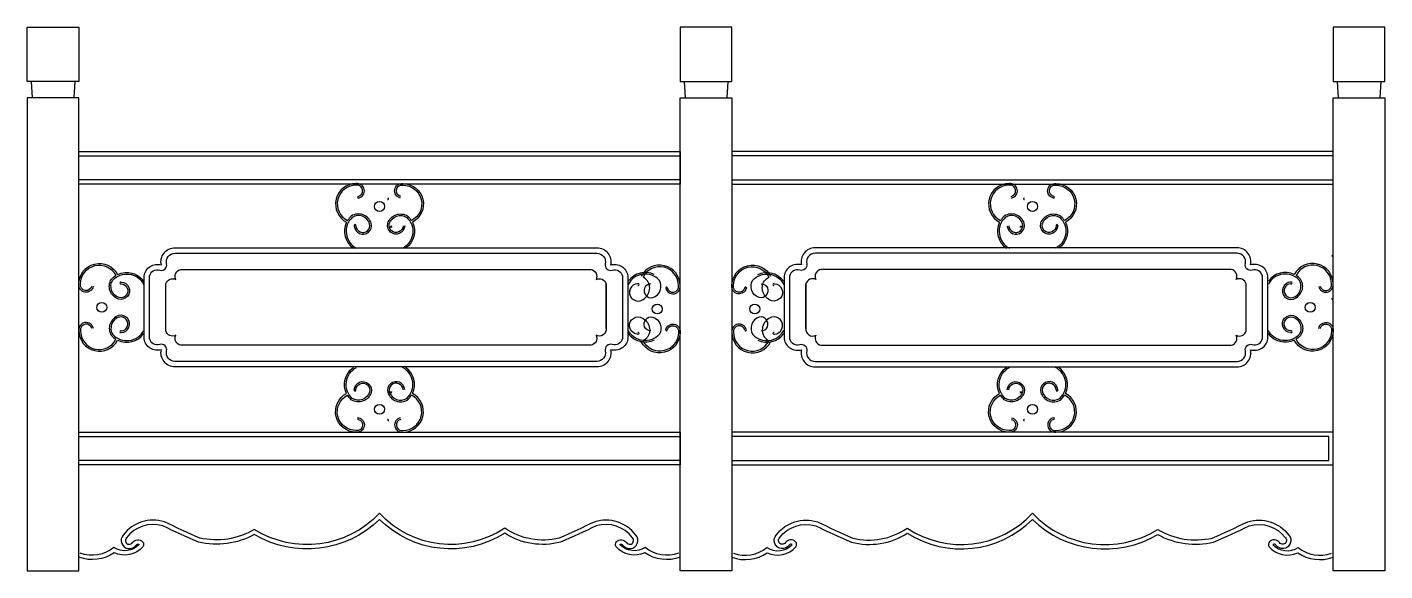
# Model space of a CAD drawing. Extents: x 88 to 2583, y 5610 to 6610.
import ezdxf

# ---------------------------------------------------------------- set-up
doc = ezdxf.new("R2010")
doc.units = 0
doc.header["$LTSCALE"] = 0.85
doc.header["$MEASUREMENT"] = 0
for name, color, linetype in [('3', 3, 'CONTINUOUS'), ('4', 4, 'CONTINUOUS'), ('7', 7, 'CONTINUOUS')]:
    doc.layers.add(name, color=color, linetype=linetype)

msp = doc.modelspace()

# ---------------------------------------------------------------- linework, layer by layer
at = {"layer": '3'}
for points in [[(183.2, 6373.5), (1288.2, 6373.5), (1288.2, 6329.5), (183.2, 6329.5)], [(2488.2, 6373.5), (1383.2, 6373.5), (1383.2, 6329.5), (2488.2, 6329.5)], [(183.2, 5857.3), (1288.2, 5857.3), (1288.2, 5813.3), (183.2, 5813.3)], [(2480.2, 5857.3), (1383.2, 5857.3), (1383.2, 5813.3), (2480.2, 5813.3)]]:
    msp.add_lwpolyline(points, close=True, dxfattribs=at)
for points in [[(697.1, 6296, 0.960959), (692.7, 6322.6, 0.782329), (675.2, 6251.3)], [(696.5, 6299, 0.968963), (692.9, 6319.6, 0.794807), (677, 6254.5)], [(774.2, 6296, -0.960959), (778.6, 6322.6, -0.782329), (796.1, 6251.3)], [(774.9, 6299, -0.968963), (778.4, 6319.6, -0.794807), (794.4, 6254.5)], [(1897.1, 6296, 0.960959), (1892.7, 6322.6, 0.782329), (1875.3, 6251.3)], [(1896.5, 6299, 0.968963), (1892.9, 6319.6, 0.794807), (1877, 6254.5)], [(1974.3, 6296, -0.960959), (1978.7, 6322.6, -0.782329), (1996.1, 6251.3)], [(1974.9, 6299, -0.968963), (1978.5, 6319.6, -0.794807), (1994.4, 6254.5)], [(692.3, 6244.7, 1.108557), (717.6, 6248.7, 0.4899), (685.7, 6260.4, 0.520747), (693.4, 6203.6)], [(689.3, 6244.6, 1.11126), (720.5, 6249.5, 0.494423), (683.8, 6262.8, 0.07144), (677, 6254.5)], [(782, 6244.6, -1.11126), (750.9, 6249.5, -0.494423), (787.5, 6262.8, -0.07144), (794.4, 6254.5)], [(779, 6244.7, -1.108557), (753.7, 6248.7, -0.4899), (785.7, 6260.4, -0.520747), (778, 6203.6)], [(1892.3, 6244.7, 1.108557), (1917.6, 6248.7, 0.4899), (1885.7, 6260.4, 0.520747), (1893.4, 6203.6)], [(1889.3, 6244.6, 1.11126), (1920.5, 6249.5, 0.494423), (1883.9, 6262.8, 0.07144), (1877, 6254.5)], [(1982.1, 6244.6, -1.11126), (1950.9, 6249.5, -0.494423), (1987.5, 6262.8, -0.07144), (1994.4, 6254.5)], [(1979.1, 6244.7, -1.108557), (1953.8, 6248.7, -0.4899), (1985.7, 6260.4, -0.520747), (1978, 6203.6)], [(675.2, 6251.3, 0.368413), (687.6, 6203.6)], [(796.1, 6251.3, -0.368413), (783.7, 6203.6)], [(1875.3, 6251.3, 0.368413), (1887.6, 6203.6)], [(1996.1, 6251.3, -0.368413), (1983.8, 6203.6)], [(209.8, 6133.5, -0.960959), (183.2, 6137.9, -0.782329), (254.5, 6155.3)], [(206.8, 6134.1, -0.968963), (186.2, 6137.7, -0.794807), (251.4, 6153.6)], [(1152, 6056.2, -0.607443), (1133.7, 6043.5, -0.50683), (1124.4, 6025.3), (370.7, 6025.3, -0.50683), (361.4, 6043.5, -0.475128), (343.1, 6051.6), (343.1, 6138.2, -0.475128), (361.4, 6146.2, -0.50683), (370.7, 6164.5), (1124.4, 6164.5, -0.50683), (1133.7, 6146.2, -0.475128), (1152, 6138.2), (1152, 6056.2), (1152, 6138.2)], [(1261.6, 6130.5, 0.960959), (1288.2, 6134.9, 0.782329), (1216.8, 6152.3)], [(1264.5, 6131.1, 0.968963), (1285.2, 6134.7, 0.794807), (1220, 6150.6)], [(1409.8, 6130.5, -0.960959), (1383.2, 6134.9, -0.782329), (1454.5, 6152.3)], [(1406.9, 6131.1, -0.968963), (1386.2, 6134.7, -0.794807), (1451.4, 6150.6)], [(1519.3, 6056.2, 0.607443), (1537.6, 6043.5, 0.50683), (1546.9, 6025.3), (2300.7, 6025.3, 0.50683), (2310, 6043.5, 0.475128), (2328.3, 6051.6), (2328.3, 6138.2, 0.475128), (2310, 6146.2, 0.50683), (2300.7, 6164.5), (1546.9, 6164.5, 0.50683), (1537.6, 6146.2, 0.475128), (1519.3, 6138.2), (1519.3, 6056.2), (1519.3, 6138.2)], [(2461.6, 6133.5, 0.960959), (2488.2, 6137.9, 0.782329), (2416.8, 6155.3)], [(2464.5, 6134.1, 0.968963), (2485.2, 6137.7, 0.794807), (2420, 6153.6)], [(261.2, 6141.3, -1.11126), (256.3, 6110.1, -0.494423), (243, 6146.7, -0.07144), (251.4, 6153.6)], [(261.1, 6138.3, -1.108557), (257.1, 6113, -0.4899), (245.4, 6144.9, -0.520747), (302.2, 6137.2)], [(254.5, 6155.3, -0.368413), (302.2, 6143)], [(1240.6, 6155.3, 0.368413), (1192.9, 6143)], [(1234, 6138.3, 1.108557), (1238, 6113, 0.4899), (1249.7, 6144.9, 0.520747), (1192.9, 6137.2)], [(1210.1, 6138.3, 1.11126), (1215, 6107.1, 0.494423), (1228.3, 6143.7, 0.07144), (1220, 6150.6)], [(1437.3, 6138.3, -1.108557), (1433.4, 6113, -0.4899), (1421.7, 6144.9, -0.520747), (1478.5, 6137.2)], [(1430.8, 6155.3, -0.368413), (1478.5, 6143)], [(1461.3, 6138.3, -1.11126), (1456.3, 6107.1, -0.494423), (1443, 6143.7, -0.07144), (1451.4, 6150.6)], [(2416.8, 6155.3, 0.368413), (2369.1, 6143)], [(2410.3, 6138.3, 1.108557), (2414.2, 6113, 0.4899), (2425.9, 6144.9, 0.520747), (2369.1, 6137.2)], [(2410.1, 6141.3, 1.11126), (2415.1, 6110.1, 0.494423), (2428.3, 6146.7, 0.07144), (2420, 6153.6)], [(209.8, 6056.3, 0.960959), (183.2, 6051.9, 0.782329), (254.5, 6034.5)], [(206.8, 6055.7, 0.968963), (186.2, 6052.1, 0.794807), (251.4, 6036.2)], [(261.2, 6048.5, 1.11126), (256.3, 6079.7, 0.494423), (243, 6043.1, 0.07144), (251.4, 6036.2)], [(261.1, 6051.5, 1.108557), (257.1, 6076.8, 0.4899), (245.4, 6044.9, 0.520747), (302.2, 6052.6)], [(1234, 6051.5, -1.108557), (1238, 6076.8, -0.4899), (1249.7, 6044.9, -0.520747), (1192.9, 6052.6)], [(1210.1, 6045.5, -1.11126), (1215, 6076.7, -0.494423), (1228.3, 6040.1, -0.07144), (1220, 6033.2)], [(1261.6, 6053.3, -0.960959), (1288.2, 6048.9, -0.782329), (1216.8, 6031.5)], [(1409.8, 6053.3, 0.960959), (1383.2, 6048.9, 0.782329), (1454.5, 6031.5)], [(1437.3, 6051.5, 1.108557), (1433.4, 6076.8, 0.4899), (1421.7, 6044.9, 0.520747), (1478.5, 6052.6)], [(1461.3, 6045.5, 1.11126), (1456.3, 6076.7, 0.494423), (1443, 6040.1, 0.07144), (1451.4, 6033.2)], [(2410.3, 6051.5, -1.108557), (2414.2, 6076.8, -0.4899), (2425.9, 6044.9, -0.520747), (2369.1, 6052.6)], [(2410.1, 6048.5, -1.11126), (2415.1, 6079.7, -0.494423), (2428.3, 6043.1, -0.07144), (2420, 6036.2)], [(2461.6, 6056.3, -0.960959), (2488.2, 6051.9, -0.782329), (2416.8, 6034.5)], [(2464.5, 6055.7, -0.968963), (2485.2, 6052.1, -0.794807), (2420, 6036.2)], [(254.5, 6034.5, 0.368413), (302.2, 6046.8)], [(1240.6, 6034.5, -0.368413), (1192.9, 6046.8)], [(1264.5, 6052.7, -0.968963), (1285.2, 6049.1, -0.794807), (1220, 6033.2)], [(1406.9, 6052.7, 0.968963), (1386.2, 6049.1, 0.794807), (1451.4, 6033.2)], [(1430.8, 6034.5, 0.368413), (1478.5, 6046.8)], [(2416.8, 6034.5, -0.368413), (2369.1, 6046.8)], [(675.2, 5936.6, -0.368413), (687.6, 5984.3)], [(692.3, 5943.2, -1.108557), (717.6, 5939.2, -0.4899), (685.7, 5927.5, -0.520747), (693.4, 5984.3)], [(779, 5943.2, 1.108557), (753.7, 5939.2, 0.4899), (785.7, 5927.5, 0.520747), (778, 5984.3)], [(796.1, 5936.6, 0.368413), (783.7, 5984.3)], [(1875.3, 5936.6, -0.368413), (1887.6, 5984.3)], [(1892.3, 5943.2, -1.108557), (1917.6, 5939.2, -0.4899), (1885.7, 5927.5, -0.520747), (1893.4, 5984.3)], [(1979.1, 5943.2, 1.108557), (1953.8, 5939.2, 0.4899), (1985.7, 5927.5, 0.520747), (1978, 5984.3)], [(1996.1, 5936.6, 0.368413), (1983.8, 5984.3)], [(689.3, 5943.3, -1.11126), (720.5, 5938.4, -0.494423), (683.8, 5925.1, -0.07144), (677, 5933.4)], [(782, 5943.3, 1.11126), (750.9, 5938.4, 0.494423), (787.5, 5925.1, 0.07144), (794.4, 5933.4)], [(1889.3, 5943.3, -1.11126), (1920.5, 5938.4, -0.494423), (1883.9, 5925.1, -0.07144), (1877, 5933.4)], [(1982.1, 5943.3, 1.11126), (1950.9, 5938.4, 0.494423), (1987.5, 5925.1, 0.07144), (1994.4, 5933.4)], [(697.1, 5891.8, -0.960959), (692.7, 5865.3, -0.782329), (675.2, 5936.6)], [(696.5, 5888.9, -0.968963), (692.9, 5868.3, -0.794807), (677, 5933.4)], [(774.2, 5891.8, 0.960959), (778.6, 5865.3, 0.782329), (796.1, 5936.6)], [(774.9, 5888.9, 0.968963), (778.4, 5868.3, 0.794807), (794.4, 5933.4)], [(1897.1, 5891.8, -0.960959), (1892.7, 5865.3, -0.782329), (1875.3, 5936.6)], [(1896.5, 5888.9, -0.968963), (1892.9, 5868.3, -0.794807), (1877, 5933.4)], [(1974.3, 5891.8, 0.960959), (1978.7, 5865.3, 0.782329), (1996.1, 5936.6)], [(1974.9, 5888.9, 0.968963), (1978.5, 5868.3, 0.794807), (1994.4, 5933.4)], [(1285.4, 5642.8, -0.265836), (1223.8, 5653.1, -0.363964), (1177.4, 5658.7, -0.372518), (1183, 5657.5, 1.062451), (1206.6, 5676.1, 0.317538), (1131.1, 5700.5, -0.00916), (1066, 5670.7, -0.219209), (965.9, 5689, -0.371924), (735.7, 5716.4, -0.360477), (505.6, 5686.5, -0.195263), (405.3, 5670.7, -0.009149), (340.3, 5700.5, 0.317538), (264.8, 5676.1, 1.062451), (288.3, 5657.5, -0.372581), (293.9, 5658.7, -0.364372), (247.6, 5653.1, -0.265852), (185.9, 5642.8, -0.265852)], [(1386, 5642.8, 0.265836), (1447.6, 5653.1, 0.363964), (1493.9, 5658.7, 0.372518), (1488.3, 5657.5, -1.062451), (1464.8, 5676.1, -0.317538), (1540.3, 5700.5, 0.00916), (1605.4, 5670.7, 0.219209), (1705.4, 5689, 0.371924), (1935.6, 5716.4, 0.360477), (2165.8, 5686.5, 0.195263), (2266.1, 5670.7, 0.009149), (2331.1, 5700.5, -0.317538), (2406.6, 5676.1, -1.062451), (2383.1, 5657.5, 0.372581), (2377.5, 5658.7, 0.364372), (2423.8, 5653.1, 0.265852), (2485.4, 5642.8, 0.265852)]]:
    msp.add_lwpolyline(points, format="xyb", dxfattribs=at)
for points in [[(1135.2, 6194.5, -0.483938), (1150.6, 6175.1, 0.581019), (1163.3, 6163.2, -0.445287), (1182, 6152.1), (1182, 6037.7, -0.445287), (1163.3, 6026.5, 0.581123), (1150.6, 6014.7, -0.484156), (1135.2, 5995.3), (359.9, 5995.3, -0.483938), (344.5, 6014.7, 0.581019), (331.8, 6026.5, -0.445287), (313.1, 6037.7), (313.1, 6152.1, -0.445287), (331.8, 6163.2, 0.581019), (344.5, 6175.1, -0.484751), (359.9, 6194.5)], [(1536.1, 6194.5, 0.483938), (1520.8, 6175.1, -0.581019), (1508.1, 6163.2, 0.445287), (1489.3, 6152.1), (1489.3, 6037.7, 0.445287), (1508.1, 6026.5, -0.581123), (1520.8, 6014.7, 0.484156), (1536.1, 5995.3), (2311.5, 5995.3, 0.483938), (2326.8, 6014.7, -0.581019), (2339.5, 6026.5, 0.445287), (2358.3, 6037.7), (2358.3, 6152.1, 0.445287), (2339.5, 6163.2, -0.581019), (2326.8, 6175.1, 0.484751), (2311.5, 6194.5)]]:
    msp.add_lwpolyline(points, format="xyb", close=True, dxfattribs=at)
for centre in [(735.7, 6280.5), (1935.7, 6280.5), (225.3, 6094.9), (1246, 6091.9), (1425.3, 6091.9), (2446, 6094.9), (735.7, 5907.4), (1935.7, 5907.4)]:
    msp.add_circle(centre, 9.13, dxfattribs=at)
for centre, radius, start, end in [((697, 6297.6), 1.51, 109.3999, 273.9086), ((750.6, 6294.6), 1.51, 266.0914, 70.6001), ((1920.8, 6294.6), 1.51, 109.3999, 273.9086), ((1974.4, 6297.6), 1.51, 266.0914, 70.6001), ((690.8, 6245.4), 1.67, 336.7837, 209.1607), ((756.8, 6242.4), 1.67, 330.8393, 203.2163), ((1914.6, 6242.4), 1.67, 336.7837, 209.1607), ((1980.6, 6245.4), 1.67, 330.8393, 203.2163), ((2486.9, 6188.6), 1.51, 19.3999, 183.9086), ((260.4, 6139.8), 1.67, 60.8393, 293.2163), ((1210.9, 6136.8), 1.67, 246.7837, 119.1607), ((1460.4, 6136.8), 1.67, 60.8393, 293.2163), ((2410.9, 6139.8), 1.67, 246.7837, 119.1607), ((1263.1, 6130.6), 1.51, 19.3999, 183.9086), ((1408.3, 6130.6), 1.51, 356.0914, 160.6001), ((2486.9, 6111.2), 1.51, 176.0914, 340.6001), ((260.4, 6050), 1.67, 66.7837, 299.1607), ((1210.9, 6047), 1.67, 240.8393, 113.2163), ((1263.1, 6053.2), 1.51, 176.0914, 340.6001), ((1408.3, 6053.2), 1.51, 199.3999, 3.9086), ((1460.4, 6047), 1.67, 66.7837, 299.1607), ((2410.9, 6050), 1.67, 240.8393, 113.2163), ((690.8, 5942.5), 1.67, 150.8393, 23.2163), ((756.8, 5939.5), 1.67, 156.7837, 29.1607), ((1914.6, 5939.5), 1.67, 150.8393, 23.2163), ((1980.6, 5942.5), 1.67, 156.7837, 29.1607), ((697, 5890.3), 1.51, 86.0914, 250.6001), ((750.6, 5887.3), 1.51, 289.3999, 93.9086), ((1920.8, 5887.3), 1.51, 86.0914, 250.6001), ((1974.4, 5890.3), 1.51, 289.3999, 93.9086)]:
    msp.add_arc(centre, radius, start, end, dxfattribs=at)
at = {"layer": '4'}
for points in [[(88.2, 6610.3), (183.2, 6610.3), (183.2, 6510.3), (88.2, 6510.3)], [(1383.2, 6610.3), (1288.2, 6610.3), (1288.2, 6510.3), (1383.2, 6510.3)], [(2583.2, 6610.3), (2488.2, 6610.3), (2488.2, 6510.3), (2583.2, 6510.3)], [(183.2, 6480.3), (88.2, 6480.3), (88.2, 5610.3), (183.2, 5610.3)], [(1288.2, 6480.3), (1383.2, 6480.3), (1383.2, 5610.3), (1288.2, 5610.3)], [(2488.2, 6480.3), (2583.2, 6480.3), (2583.2, 5610.3), (2488.2, 5610.3)]]:
    msp.add_lwpolyline(points, close=True, dxfattribs=at)
at = {"layer": '7'}
for p, q in [((95.5, 6510.3), (97.5, 6480.3)), ((175.8, 6510.3), (173.9, 6480.3)), ((1295.5, 6510.3), (1297.5, 6480.3)), ((1375.9, 6510.3), (1373.9, 6480.3)), ((2495.5, 6510.3), (2497.5, 6480.3)), ((2575.8, 6510.3), (2573.9, 6480.3))]:
    msp.add_line(p, q, dxfattribs=at)
for points in [[(183.2, 6381.5), (1288.2, 6381.5), (1288.2, 6321.5), (183.2, 6321.5)], [(2488.2, 6381.5), (1383.2, 6381.5), (1383.2, 6321.5), (2488.2, 6321.5)], [(183.2, 5865.3), (1288.2, 5865.3), (1288.2, 5805.3), (183.2, 5805.3)], [(2488.2, 5865.3), (1383.2, 5865.3), (1383.2, 5805.3), (2488.2, 5805.3)]]:
    msp.add_lwpolyline(points, close=True, dxfattribs=at)
for points in [[(1135.2, 6204.5, -0.484662), (1160.3, 6172.8, -0.45883), (1192, 6152.9), (1192, 6036.8, -0.45883), (1160.3, 6017, -0.484218), (1135.3, 5985.3), (359.9, 5985.3, -0.484027), (334.8, 6017, -0.45883), (303.1, 6036.8), (303.1, 6152.9, -0.45883), (334.8, 6172.8, -0.484662), (359.9, 6204.5), (1135.3, 6204.5)], [(1536.2, 6204.5, 0.484662), (1511.1, 6172.8, 0.45883), (1479.3, 6152.9), (1479.3, 6036.8, 0.45883), (1511.1, 6017, 0.484218), (1536.1, 5985.3), (2311.5, 5985.3, 0.484027), (2336.5, 6017, 0.45883), (2368.3, 6036.8), (2368.3, 6152.9, 0.45883), (2336.5, 6172.8, 0.484662), (2311.4, 6204.5), (1536.1, 6204.5)], [(1288.2, 5635.3, -0.245034), (1223.1, 5643.6, -0.338139), (1170.5, 5654.4, -0.354913), (1171.1, 5663.8, -0.450948), (1189.5, 5662.2, 1.093279), (1200.4, 5671, 0.316756), (1134, 5693.1, -0.009163), (1068.6, 5663.1, -0.20949), (965.9, 5679.4, -0.350745), (735.7, 5704.9, -0.340754), (505.5, 5677.2, -0.187714), (402.8, 5663.1, -0.009163), (337.3, 5693.1, 0.316756), (270.9, 5671, 1.093279), (281.8, 5662.2, -0.450948), (300.3, 5663.8, -0.354913), (300.9, 5654.4, -0.338455), (248.2, 5643.6, -0.245034), (183.2, 5635.3)], [(1383.2, 5635.3, 0.245034), (1448.2, 5643.6, 0.338139), (1500.9, 5654.4, 0.354913), (1500.3, 5663.8, 0.450948), (1481.8, 5662.2, -1.093279), (1470.9, 5671, -0.316756), (1537.4, 5693.1, 0.009163), (1602.8, 5663.1, 0.20949), (1705.5, 5679.4, 0.350745), (1935.7, 5704.9, 0.340754), (2165.9, 5677.2, 0.187714), (2268.6, 5663.1, 0.009163), (2334, 5693.1, -0.316756), (2400.4, 5671, -1.093279), (2389.6, 5662.2, 0.450948), (2371.1, 5663.8, 0.354913), (2370.5, 5654.4, 0.338455), (2423.1, 5643.6, 0.245034), (2488.2, 5635.3)]]:
    msp.add_lwpolyline(points, format="xyb", dxfattribs=at)

doc.saveas('drawing.dxf')
